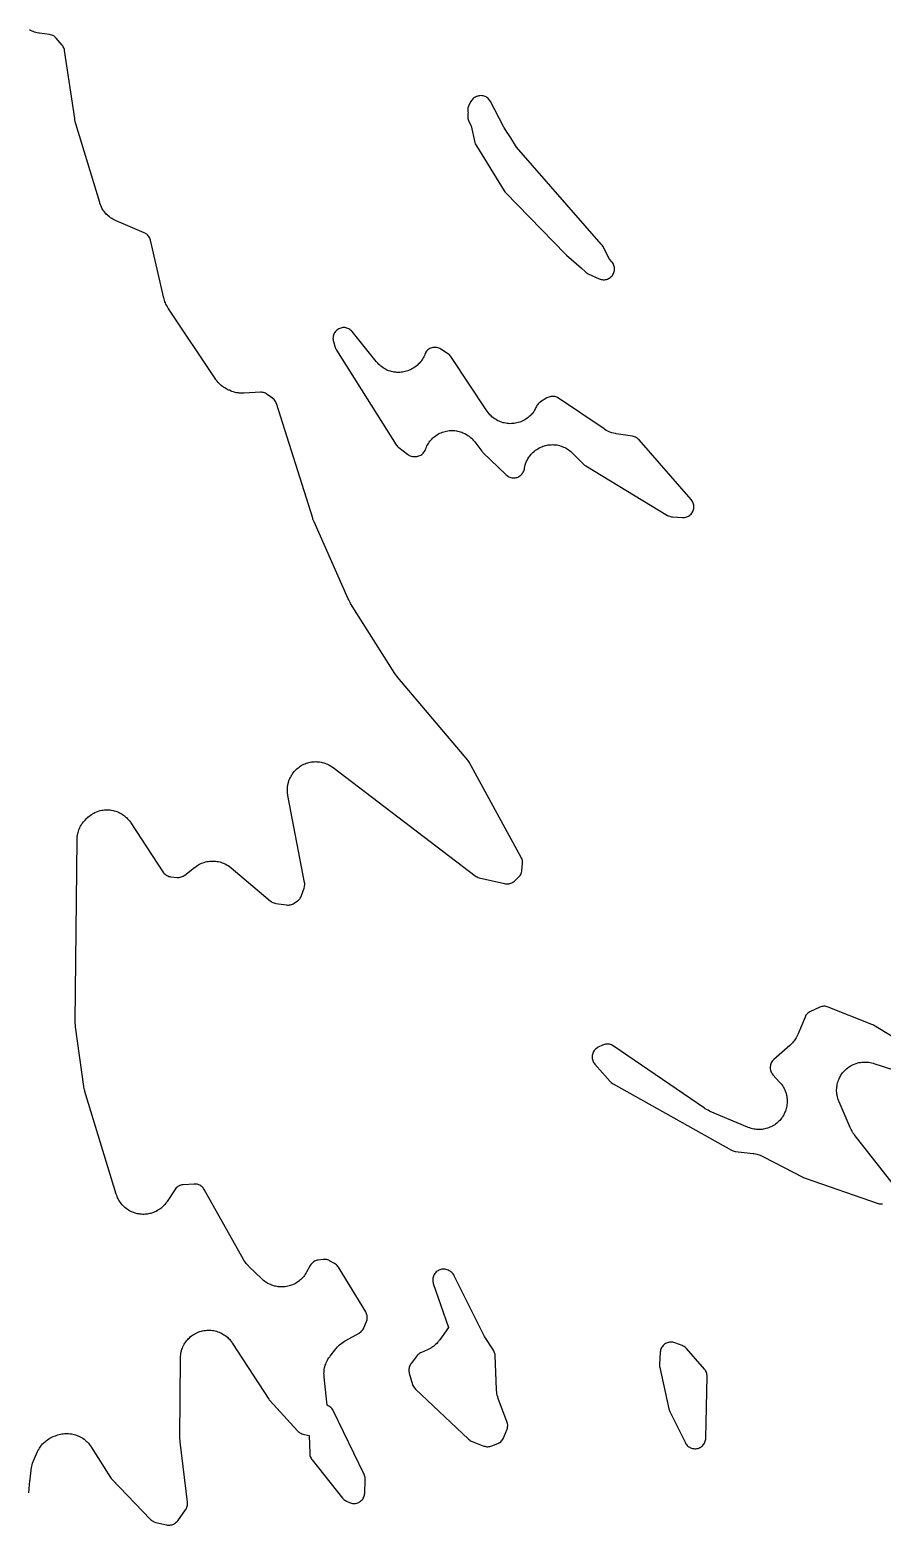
# Model space of a CAD drawing. Header units: millimetres. Extents: x 0 to 194, y 0 to 300.
# Drawn here: x 99.19 to 122.95, y 80.88 to 122.54 of the extents above; entities that cross this region are included whole.
import ezdxf

# ---------------------------------------------------------------- set-up
doc = ezdxf.new("R2010")
doc.units = ezdxf.units.MM
doc.layers.add('CUT', color=7, linetype='CONTINUOUS')

msp = doc.modelspace()

# ---------------------------------------------------------------- linework, layer by layer
at = {"layer": 'CUT'}
for points in [[(99.161, 81.7765), (99.1956, 82.1139), (99.1957, 82.114), (99.1994, 82.1449), (99.2006, 82.1627), (99.2259, 82.4088), (99.229, 82.4327), (99.2365, 82.4803), (99.2465, 82.5274), (99.2559, 82.5622), (99.2709, 82.608), (99.2883, 82.6529), (99.2976, 82.6751), (99.4115, 82.9276), (99.4207, 82.9468), (99.4401, 82.9847), (99.4612, 83.0217), (99.4783, 83.0486), (99.5028, 83.0835), (99.5224, 83.1087), (99.5501, 83.141), (99.5719, 83.1643), (99.6026, 83.1939), (99.6265, 83.2149), (99.6598, 83.2415), (99.6857, 83.2602), (99.7214, 83.2835), (99.7489, 83.2997), (99.7866, 83.3195), (99.8252, 83.3375), (99.8447, 83.3461), (99.908, 83.3721), (99.9287, 83.38), (99.9703, 83.3947), (100.0126, 83.4074), (100.0448, 83.4153), (100.0881, 83.4238), (100.1209, 83.4285), (100.1648, 83.4327), (100.1979, 83.4342), (100.2421, 83.434), (100.2751, 83.4323), (100.3191, 83.4278), (100.3518, 83.4228), (100.3951, 83.4141), (100.4271, 83.4059), (100.4694, 83.3929), (100.5109, 83.3779), (100.5315, 83.3699), (100.5345, 83.3686), (100.5555, 83.3592), (100.597, 83.3392), (100.6375, 83.3172), (100.6669, 83.2991), (100.7049, 83.273), (100.7324, 83.2521), (100.7675, 83.2222), (100.7927, 83.1986), (100.8246, 83.1653), (100.8471, 83.1392), (100.8755, 83.1028), (100.9019, 83.0651), (100.9146, 83.0459), (101.4404, 82.2061), (101.4585, 82.1804), (101.4792, 82.1566), (102.5596, 81.041), (102.5805, 81.0214), (102.6032, 81.0038), (102.6275, 80.9885), (102.6532, 80.9756), (102.6799, 80.9652), (102.7076, 80.9574), (103.0054, 80.8886), (103.0341, 80.8834), (103.0632, 80.8811), (103.0923, 80.8815), (103.1213, 80.8848), (103.1498, 80.8909), (103.1776, 80.8997), (103.2044, 80.9112), (103.23, 80.9253), (103.254, 80.9417), (103.2764, 80.9604), (103.2968, 80.9812), (103.3152, 81.0039), (103.5347, 81.3043), (103.5502, 81.3278), (103.5635, 81.3527), (103.5744, 81.3787), (103.5828, 81.4056), (103.5886, 81.4332), (103.5918, 81.4613), (103.5924, 81.4895), (103.5903, 81.5176), (103.3854, 83.1969), (103.3828, 83.2254), (103.3787, 83.2968), (103.378, 83.3255), (103.391, 85.5191), (103.3917, 85.5412), (103.3941, 85.5854), (103.3988, 85.6294), (103.4038, 85.6622), (103.4128, 85.7056), (103.421, 85.7377), (103.4342, 85.78), (103.4455, 85.8111), (103.4628, 85.8519), (103.4772, 85.8818), (103.4983, 85.9207), (103.5156, 85.949), (103.5404, 85.9856), (103.5604, 86.0121), (103.5888, 86.0461), (103.6112, 86.0705), (103.6428, 86.1015), (103.6675, 86.1236), (103.702, 86.1514), (103.7288, 86.1709), (103.7658, 86.1952), (103.7944, 86.212), (103.8336, 86.2325), (103.8637, 86.2464), (103.9048, 86.263), (103.9361, 86.2739), (103.9786, 86.2864), (104.0108, 86.2941), (104.0543, 86.3023), (104.0872, 86.3069), (104.1313, 86.3108), (104.1644, 86.3121), (104.2087, 86.3116), (104.2418, 86.3097), (104.2858, 86.3049), (104.3185, 86.2996), (104.3619, 86.2905), (104.394, 86.2821), (104.4362, 86.2688), (104.4673, 86.2573), (104.508, 86.2399), (104.5378, 86.2254), (104.5766, 86.2041), (104.6048, 86.1867), (104.6414, 86.1617), (104.6678, 86.1416), (104.7016, 86.1131), (104.726, 86.0906), (104.7569, 86.0589), (104.7788, 86.034), (104.8065, 85.9995), (104.8324, 85.9636), (104.8449, 85.9453), (105.8555, 84.3903), (105.8696, 84.3705), (105.8852, 84.3518), (106.6528, 83.5089), (106.6743, 83.4876), (106.6978, 83.4685), (106.7232, 83.4519), (106.75, 83.438), (106.7782, 83.4268), (106.8073, 83.4186), (106.9811, 83.3786), (106.9969, 82.8779), (106.999, 82.8504), (107.0036, 82.8233), (107.0107, 82.7967), (107.0203, 82.7709), (107.0321, 82.746), (107.0461, 82.7224), (107.0623, 82.7001), (107.9132, 81.6348), (107.9315, 81.6139), (107.9516, 81.5948), (107.9735, 81.5777), (107.9968, 81.5627), (108.0214, 81.5498), (108.1044, 81.5114), (108.1317, 81.5003), (108.16, 81.4919), (108.189, 81.4864), (108.2183, 81.4838), (108.2478, 81.484), (108.2771, 81.4871), (108.306, 81.4931), (108.3341, 81.5019), (108.3613, 81.5135), (108.3872, 81.5276), (108.4115, 81.5442), (108.4341, 81.5631), (108.4548, 81.5842), (108.4733, 81.6072), (108.4894, 81.6318), (108.5031, 81.658), (108.5141, 81.6853), (108.5223, 81.7136), (108.5278, 81.7426), (108.5304, 81.772), (108.5447, 82.1462), (108.5444, 82.1756), (108.5412, 82.2048), (108.5352, 82.2336), (108.5264, 82.2617), (108.5148, 82.2887), (107.6501, 84.0699), (107.6364, 84.0949), (107.6205, 84.1185), (107.6024, 84.1405), (107.5823, 84.1606), (107.5603, 84.1788), (107.5368, 84.1948), (107.5118, 84.2085), (107.4857, 84.2198), (107.4823, 84.2208), (107.399, 85.0049), (107.3972, 85.0264), (107.3947, 85.0695), (107.3943, 85.1127), (107.3955, 85.145), (107.3992, 85.1879), (107.4035, 85.22), (107.4113, 85.2624), (107.4187, 85.2939), (107.4305, 85.3354), (107.4409, 85.366), (107.4566, 85.4062), (107.4699, 85.4357), (107.4894, 85.4742), (107.5054, 85.5023), (107.5285, 85.5387), (107.5534, 85.574), (107.5662, 85.5913), (107.7246, 85.7947), (107.7392, 85.8124), (107.7692, 85.8471), (107.8009, 85.8803), (107.8259, 85.9039), (107.8608, 85.9336), (107.8881, 85.9545), (107.9259, 85.9805), (107.9649, 86.0046), (107.9847, 86.0161), (108.372, 86.2283), (108.3967, 86.2433), (108.4197, 86.2607), (108.441, 86.2802), (108.4603, 86.3017), (108.4775, 86.3249), (108.4923, 86.3497), (108.5047, 86.3757), (108.5776, 86.55), (108.5872, 86.5766), (108.5943, 86.604), (108.5988, 86.6319), (108.6007, 86.6601), (108.5999, 86.6884), (108.5964, 86.7165), (108.5903, 86.7441), (108.5816, 86.771), (108.5705, 86.797), (108.5569, 86.8218), (107.7996, 88.0645), (107.7823, 88.0898), (107.7625, 88.1133), (107.7404, 88.1346), (107.7162, 88.1536), (107.6902, 88.17), (107.5523, 88.2474), (107.5278, 88.2597), (107.5023, 88.2697), (107.476, 88.2774), (107.4492, 88.2826), (107.4219, 88.2853), (107.3946, 88.2856), (107.3673, 88.2834), (107.2347, 88.2664), (107.2071, 88.2615), (107.1801, 88.2541), (107.1538, 88.2442), (107.1286, 88.2318), (107.1047, 88.2172), (107.0822, 88.2004), (107.0614, 88.1816), (107.0425, 88.1609), (107.0255, 88.1385), (107.0108, 88.1147), (106.9074, 87.9289), (106.8964, 87.9103), (106.8735, 87.8735), (106.8489, 87.8378), (106.8292, 87.812), (106.8013, 87.7789), (106.7792, 87.7551), (106.7482, 87.7249), (106.7239, 87.7033), (106.6902, 87.6761), (106.6639, 87.657), (106.6277, 87.6333), (106.5998, 87.6168), (106.5615, 87.5966), (106.532, 87.5828), (106.492, 87.5664), (106.4614, 87.5556), (106.4199, 87.5431), (106.3884, 87.5352), (106.3459, 87.5268), (106.3138, 87.522), (106.2707, 87.5177), (106.2383, 87.516), (106.1949, 87.5159), (106.1625, 87.5174), (106.1194, 87.5214), (106.0872, 87.526), (106.0447, 87.5341), (106.0131, 87.5417), (105.9716, 87.554), (105.9409, 87.5646), (105.9007, 87.5807), (105.8712, 87.5943), (105.8327, 87.6142), (105.8047, 87.6305), (105.7683, 87.6541), (105.7419, 87.673), (105.708, 87.7), (105.6754, 87.7285), (105.6595, 87.7432), (105.3024, 88.0876), (105.287, 88.1031), (105.2572, 88.1349), (105.2289, 88.168), (105.209, 88.1938), (105.184, 88.2295), (105.1608, 88.2664), (105.1497, 88.2851), (104.054, 90.231), (104.039, 90.255), (104.0219, 90.2774), (104.0027, 90.298), (103.9816, 90.3168), (103.9589, 90.3336), (103.9347, 90.3481), (103.9092, 90.3603), (103.8827, 90.37), (103.8554, 90.3772), (103.8276, 90.3818), (103.7994, 90.3838), (103.7712, 90.3831), (103.4651, 90.3612), (103.4348, 90.3575), (103.4051, 90.3507), (103.3761, 90.3409), (103.3484, 90.3282), (103.322, 90.3128), (103.2974, 90.2948), (103.2747, 90.2743), (103.2542, 90.2517), (103.2361, 90.2271), (103.0211, 89.9011), (103.0085, 89.883), (102.9824, 89.8473), (102.9545, 89.8129), (102.9324, 89.7883), (102.9013, 89.7568), (102.8769, 89.7344), (102.8428, 89.7062), (102.8163, 89.6863), (102.7797, 89.6615), (102.7514, 89.6443), (102.7125, 89.6233), (102.6826, 89.609), (102.6418, 89.5918), (102.6107, 89.5805), (102.5684, 89.5675), (102.5363, 89.5593), (102.493, 89.5504), (102.4602, 89.5454), (102.4162, 89.5409), (102.3831, 89.5391), (102.3389, 89.5389), (102.3058, 89.5404), (102.2618, 89.5446), (102.229, 89.5493), (102.1856, 89.5578), (102.1534, 89.5657), (102.111, 89.5784), (102.0798, 89.5894), (102.0389, 89.6062), (102.0089, 89.6202), (101.9698, 89.6409), (101.9413, 89.6579), (101.9045, 89.6823), (101.8778, 89.702), (101.8435, 89.7299), (101.8189, 89.7521), (101.7875, 89.7833), (101.7652, 89.8078), (101.737, 89.8419), (101.7172, 89.8684), (101.6926, 89.9051), (101.6755, 89.9335), (101.6545, 89.9725), (101.6403, 90.0024), (101.6233, 90.0432), (101.6083, 90.0848), (101.6013, 90.1058), (100.7288, 92.9595), (100.7239, 92.9769), (100.7147, 93.0118), (100.707, 93.047), (100.7007, 93.0825), (100.6979, 93.1003), (100.4689, 94.7686), (100.4657, 94.8014), (100.4605, 94.8834), (100.4596, 94.9163), (100.51, 99.9724), (100.5107, 99.9934), (100.5131, 100.0354), (100.5174, 100.0771), (100.5221, 100.1082), (100.5303, 100.1494), (100.5379, 100.18), (100.5499, 100.2202), (100.5603, 100.2499), (100.576, 100.2888), (100.5891, 100.3174), (100.6084, 100.3547), (100.6241, 100.382), (100.6468, 100.4173), (100.665, 100.443), (100.6909, 100.4761), (100.7182, 100.5079), (100.7323, 100.5235), (100.7641, 100.5571), (100.78, 100.5732), (100.8125, 100.6043), (100.8466, 100.6339), (100.8733, 100.6547), (100.9102, 100.6806), (100.9387, 100.6987), (100.978, 100.7208), (101.0083, 100.7359), (101.0496, 100.754), (101.0812, 100.766), (101.1241, 100.7798), (101.1568, 100.7886), (101.2009, 100.7981), (101.2342, 100.8035), (101.279, 100.8085), (101.3128, 100.8106), (101.3579, 100.8111), (101.3917, 100.8098), (101.4366, 100.8058), (101.4701, 100.8011), (101.5144, 100.7926), (101.5472, 100.7846), (101.5904, 100.7718), (101.6223, 100.7605), (101.664, 100.7433), (101.6946, 100.729), (101.7344, 100.7077), (101.7634, 100.6903), (101.8008, 100.6652), (101.8279, 100.645), (101.8627, 100.6163), (101.8876, 100.5935), (101.9193, 100.5614), (101.9419, 100.5362), (101.9702, 100.5011), (101.9967, 100.4646), (102.0096, 100.4461), (102.9027, 99.0801), (102.9203, 99.0559), (102.9401, 99.0337), (102.9621, 99.0135), (102.986, 98.9956), (103.0116, 98.9801), (103.0385, 98.9673), (103.0666, 98.9572), (103.0956, 98.95), (103.1251, 98.9456), (103.3001, 98.9288), (103.3289, 98.9274), (103.3577, 98.9288), (103.3863, 98.933), (103.4143, 98.9399), (103.4415, 98.9494), (103.4677, 98.9615), (103.4925, 98.9761), (103.5159, 98.993), (103.7799, 99.2036), (103.7981, 99.2174), (103.8351, 99.2439), (103.8734, 99.2686), (103.903, 99.2856), (103.9436, 99.3063), (103.9747, 99.3202), (104.0172, 99.3367), (104.0496, 99.3474), (104.0936, 99.3595), (104.1269, 99.3668), (104.1718, 99.3744), (104.2127, 99.3792), (104.2569, 99.3821), (104.2954, 99.3828), (104.3385, 99.3815), (104.3708, 99.379), (104.4136, 99.3735), (104.4454, 99.3679), (104.4875, 99.3584), (104.5187, 99.3498), (104.5597, 99.3363), (104.5899, 99.3247), (104.6294, 99.3074), (104.6583, 99.2929), (104.696, 99.2719), (104.7234, 99.2547), (104.7589, 99.2302), (104.7931, 99.2039), (104.8099, 99.1904), (105.8979, 98.2702), (105.9201, 98.2531), (105.9437, 98.2382), (105.9687, 98.2256), (105.9947, 98.2153), (106.0216, 98.2075), (106.0491, 98.2023), (106.3486, 98.1594), (106.3763, 98.1567), (106.4041, 98.1566), (106.4318, 98.1591), (106.4592, 98.1642), (106.486, 98.1717), (106.5119, 98.1817), (106.5368, 98.1941), (106.5605, 98.2087), (106.6569, 98.2747), (106.6789, 98.2913), (106.6993, 98.3098), (106.7179, 98.3301), (106.7345, 98.3521), (106.7491, 98.3755), (106.7615, 98.4001), (106.7715, 98.4257), (106.8413, 98.6311), (106.8498, 98.6609), (106.8551, 98.6914), (106.8573, 98.7222), (106.8562, 98.7532), (106.852, 98.7838), (106.39, 101.2079), (106.3864, 101.2293), (106.3804, 101.2722), (106.3764, 101.3154), (106.375, 101.3478), (106.3752, 101.3912), (106.3769, 101.4236), (106.3812, 101.4667), (106.386, 101.4988), (106.3945, 101.5413), (106.4024, 101.5728), (106.415, 101.6143), (106.4258, 101.6449), (106.4423, 101.685), (106.4561, 101.7144), (106.4763, 101.7527), (106.4929, 101.7807), (106.5167, 101.8169), (106.5359, 101.8431), (106.5631, 101.8768), (106.5847, 101.9011), (106.615, 101.932), (106.6389, 101.9541), (106.672, 101.982), (106.6979, 102.0017), (106.7336, 102.0262), (106.7612, 102.0433), (106.7991, 102.0643), (106.8282, 102.0787), (106.868, 102.096), (106.8983, 102.1075), (106.9396, 102.1208), (106.9709, 102.1293), (107.0132, 102.1387), (107.0452, 102.1441), (107.0883, 102.1494), (107.1207, 102.1517), (107.164, 102.1528), (107.1964, 102.152), (107.2397, 102.1489), (107.2719, 102.145), (107.3146, 102.1377), (107.3464, 102.1308), (107.3882, 102.1194), (107.4191, 102.1094), (107.4596, 102.0941), (107.4894, 102.0812), (107.5283, 102.062), (107.5567, 102.0463), (107.5936, 102.0235), (107.6293, 101.999), (107.6469, 101.9863), (111.6081, 98.9736), (111.6341, 98.9559), (111.6618, 98.941), (111.6909, 98.9291), (111.7211, 98.9203), (112.4292, 98.7539), (112.4581, 98.7486), (112.4874, 98.7461), (112.5168, 98.7466), (112.546, 98.7498), (112.5747, 98.756), (112.6027, 98.7649), (112.6297, 98.7765), (112.6555, 98.7907), (112.6797, 98.8074), (112.7022, 98.8263), (112.8195, 98.9356), (112.8414, 98.9581), (112.8608, 98.9829), (112.8774, 99.0095), (112.8912, 99.0378), (112.902, 99.0673), (112.9096, 99.0978), (112.914, 99.1289), (112.9299, 99.3103), (112.9311, 99.3396), (112.9293, 99.3689), (112.9248, 99.3979), (112.9174, 99.4263), (112.9072, 99.4538), (112.8944, 99.4802), (111.4432, 102.1399), (111.4272, 102.1659), (111.4087, 102.1901), (109.4533, 104.4972), (109.4339, 104.5218), (109.3876, 104.5848), (109.37, 104.6107), (108.1377, 106.5594), (108.1211, 106.588), (108.0823, 106.6606), (108.0678, 106.6903), (107.1187, 108.8319), (107.1093, 108.8548), (107.0873, 108.9128), (107.0792, 108.9362), (106.067, 112.1299), (106.0558, 112.1597), (106.0415, 112.1882), (106.0242, 112.215), (106.0042, 112.2398), (105.9816, 112.2624), (105.9568, 112.2824), (105.8118, 112.3872), (105.7875, 112.4031), (105.7616, 112.4166), (105.7347, 112.4274), (105.7067, 112.4357), (105.6781, 112.4411), (105.6492, 112.4438), (105.6201, 112.4437), (105.1651, 112.4193), (105.1405, 112.4187), (105.0915, 112.4188), (105.0425, 112.4215), (105.006, 112.4255), (104.9576, 112.4336), (104.9217, 112.4416), (104.8745, 112.4549), (104.8281, 112.4707), (104.8051, 112.4792), (104.7561, 112.4989), (104.7355, 112.5078), (104.6949, 112.5266), (104.6552, 112.5474), (104.6262, 112.5645), (104.5888, 112.5892), (104.5617, 112.609), (104.5269, 112.6373), (104.5019, 112.6597), (104.4701, 112.6913), (104.4475, 112.7161), (104.419, 112.7507), (104.3922, 112.7867), (104.3793, 112.805), (103.0522, 114.7884), (103.0413, 114.8056), (103.0202, 114.8404), (103.0008, 114.8761), (102.9874, 114.9035), (102.9712, 114.9408), (102.9604, 114.9693), (102.9477, 115.0079), (102.9367, 115.0471), (102.9316, 115.0668), (102.5571, 116.6818), (102.5494, 116.7091), (102.5392, 116.7355), (102.5265, 116.7608), (102.5115, 116.7848), (102.4943, 116.8073), (102.4751, 116.8281), (102.4539, 116.847), (102.4311, 116.8638), (102.4068, 116.8783), (102.3813, 116.8905), (101.6025, 117.2184), (101.5825, 117.2274), (101.5429, 117.2464), (101.5043, 117.2673), (101.4761, 117.2843), (101.4397, 117.3089), (101.4134, 117.3286), (101.3796, 117.3566), (101.3553, 117.3788), (101.3243, 117.41), (101.3023, 117.4344), (101.2746, 117.4685), (101.255, 117.495), (101.2307, 117.5315), (101.2139, 117.5598), (101.1933, 117.5986), (101.1793, 117.6284), (101.1625, 117.669), (101.1478, 117.7103), (101.1409, 117.7312), (100.4781, 119.9248), (100.4698, 119.9564), (100.4519, 120.0362), (100.4459, 120.0684), (100.163, 121.9667), (100.1576, 121.994), (100.1497, 122.0206), (100.1395, 122.0464), (100.1268, 122.0712), (100.112, 122.0946), (100.095, 122.1166), (99.9305, 122.3104), (99.9089, 122.3333), (99.8851, 122.3538), (99.8592, 122.3717), (99.8316, 122.3868), (99.8026, 122.3989), (99.7725, 122.4079), (99.7416, 122.4137), (99.4663, 122.4506), (99.4445, 122.454), (99.4011, 122.4621), (99.358, 122.4722), (99.3262, 122.4814), (99.2844, 122.4957), (99.2537, 122.5079), (99.2135, 122.5262), (99.1841, 122.5414)], [(124.0225, 94.0138), (122.7145, 94.8071), (122.6928, 94.819), (122.6701, 94.8292), (121.451, 95.3158), (121.4224, 95.3255), (121.393, 95.3324), (121.363, 95.3362), (121.3328, 95.3371), (121.3027, 95.3348), (121.2729, 95.3296), (121.2438, 95.3214), (121.2157, 95.3103), (120.9573, 95.1929), (120.9324, 95.1801), (120.9088, 95.1651), (120.8867, 95.148), (120.8663, 95.1289), (120.8478, 95.108), (120.8313, 95.0854), (120.8169, 95.0614), (120.8049, 95.0362), (120.6, 94.5499), (120.5917, 94.5314), (120.5742, 94.4947), (120.5551, 94.4588), (120.5396, 94.4325), (120.5173, 94.3985), (120.4995, 94.3738), (120.4742, 94.3419), (120.4542, 94.3189), (120.4262, 94.2895), (120.3969, 94.2613), (120.3819, 94.2475), (119.9371, 93.8575), (119.9158, 93.8369), (119.8966, 93.8142), (119.8798, 93.7898), (119.8654, 93.7638), (119.8537, 93.7366), (119.8448, 93.7083), (119.8387, 93.6792), (119.8354, 93.6497), (119.8352, 93.62), (119.8378, 93.5905), (119.8434, 93.5613), (119.8518, 93.5328), (119.863, 93.5053), (119.8768, 93.4791), (119.8932, 93.4543), (119.9119, 93.4313), (120.0979, 93.2246), (120.1121, 93.2081), (120.1395, 93.1745), (120.1653, 93.1395), (120.1834, 93.1125), (120.2057, 93.0752), (120.221, 93.0465), (120.2396, 93.0073), (120.2521, 92.9773), (120.2669, 92.9364), (120.2764, 92.9053), (120.2872, 92.8633), (120.2937, 92.8314), (120.3003, 92.7885), (120.3038, 92.7561), (120.3062, 92.7128), (120.3065, 92.6803), (120.3048, 92.6369), (120.3019, 92.6045), (120.296, 92.5615), (120.2901, 92.5295), (120.2801, 92.4872), (120.271, 92.456), (120.257, 92.4149), (120.245, 92.3847), (120.2271, 92.3451), (120.2122, 92.3162), (120.1905, 92.2785), (120.173, 92.2512), (120.1478, 92.2158), (120.1277, 92.1902), (120.0992, 92.1575), (120.0767, 92.134), (120.0452, 92.1041), (120.0205, 92.0829), (119.9863, 92.0562), (119.9597, 92.0374), (119.923, 92.0142), (119.8947, 91.9981), (119.856, 91.9785), (119.8263, 91.9652), (119.7859, 91.9494), (119.755, 91.939), (119.7133, 91.9272), (119.6816, 91.9198), (119.6389, 91.9121), (119.6066, 91.9078), (119.5633, 91.9042), (119.5308, 91.9031), (119.4874, 91.9037), (119.4549, 91.9057), (119.4118, 91.9105), (119.3797, 91.9156), (119.3372, 91.9245), (119.3057, 91.9327), (119.2642, 91.9457), (119.2235, 91.9606), (119.2033, 91.9686), (118.1608, 92.4091), (118.1404, 92.4183), (118.1001, 92.4378), (118.0607, 92.4592), (118.0225, 92.4826), (118.0037, 92.4948), (115.4593, 94.2322), (115.4347, 94.2473), (115.4088, 94.26), (115.3817, 94.2702), (115.3538, 94.2776), (115.3253, 94.2824), (115.2965, 94.2844), (115.2676, 94.2836), (115.239, 94.2801), (115.2108, 94.2738), (115.1833, 94.2648), (115.1569, 94.2532), (115.0366, 94.1936), (115.0113, 94.1795), (114.9874, 94.163), (114.9653, 94.1443), (114.9451, 94.1235), (114.927, 94.1009), (114.9111, 94.0767), (114.8977, 94.051), (114.8868, 94.0242), (114.8785, 93.9964), (114.873, 93.968), (114.8702, 93.9392), (114.8702, 93.9102), (114.873, 93.8813), (114.8786, 93.8529), (114.8869, 93.8252), (114.8978, 93.7983), (114.9113, 93.7727), (114.9272, 93.7484), (114.9453, 93.7259), (115.3752, 93.2407), (115.3987, 93.217), (115.4248, 93.196), (115.4531, 93.178), (118.7513, 91.3299), (118.7776, 91.3169), (118.8049, 91.3064), (118.8332, 91.2987), (118.862, 91.2938), (119.3607, 91.2336), (119.3805, 91.2308), (119.4201, 91.2242), (119.4594, 91.2158), (119.4885, 91.2083), (119.5268, 91.1965), (119.5551, 91.1864), (119.5923, 91.1712), (119.6287, 91.1544), (119.6468, 91.1455), (120.7446, 90.5781), (120.7641, 90.5689), (120.7913, 90.5572), (120.8115, 90.5494), (122.8466, 89.8456), (122.8762, 89.837), (122.9066, 89.8315), (122.9374, 89.8292), (122.9683, 89.8301)], [(123.2636, 90.3841), (122.1765, 91.7675), (122.1649, 91.7831), (122.1422, 91.8146), (122.1209, 91.8471), (122.106, 91.8722), (122.0876, 91.9064), (122.0707, 91.9414), (122.0626, 91.9591), (121.7543, 92.675), (121.7459, 92.6958), (121.7303, 92.7377), (121.7167, 92.7804), (121.7082, 92.8129), (121.699, 92.8567), (121.6937, 92.8899), (121.6889, 92.9344), (121.6869, 92.9679), (121.6865, 93.0127), (121.6879, 93.0463), (121.692, 93.0909), (121.6968, 93.1241), (121.7053, 93.1681), (121.7133, 93.2007), (121.7261, 93.2436), (121.7373, 93.2753), (121.7544, 93.3167), (121.7687, 93.3471), (121.7897, 93.3866), (121.807, 93.4154), (121.8319, 93.4527), (121.8519, 93.4796), (121.8804, 93.5142), (121.903, 93.539), (121.9348, 93.5706), (121.9598, 93.593), (121.9946, 93.6213), (122.0216, 93.6411), (122.059, 93.6658), (122.088, 93.6828), (122.1276, 93.7036), (122.1581, 93.7177), (122.1997, 93.7345), (122.2314, 93.7455), (122.2744, 93.758), (122.307, 93.7658), (122.3511, 93.774), (122.3843, 93.7785), (122.429, 93.7823), (122.4625, 93.7834), (122.5073, 93.7828), (122.5408, 93.7806), (122.5853, 93.7755), (122.6185, 93.77), (122.6622, 93.7604), (122.7055, 93.7487), (122.7269, 93.7424), (124.9983, 93.0049)]]:
    msp.add_lwpolyline(points, dxfattribs=at)
for points in [[(111.6256, 119.3391), (111.6413, 119.3106), (112.4168, 118.0604), (112.4353, 118.0339), (112.4566, 118.0094), (114.1246, 116.2938), (114.1339, 116.2847), (114.1468, 116.2725), (114.1564, 116.2638), (114.5739, 115.9026), (114.6746, 115.8057), (114.7004, 115.7835), (114.7286, 115.7644), (114.7588, 115.7486), (115.0689, 115.6079), (115.0959, 115.5972), (115.1239, 115.5891), (115.1525, 115.5838), (115.1815, 115.5813), (115.2106, 115.5817), (115.2396, 115.5848), (115.2681, 115.5907), (115.2959, 115.5994), (115.3227, 115.6107), (115.3483, 115.6246), (115.3724, 115.6409), (115.3949, 115.6594), (115.4154, 115.68), (115.4338, 115.7025), (115.45, 115.7268), (115.4638, 115.7524), (115.475, 115.7793), (115.4835, 115.8071), (115.4893, 115.8356), (115.4923, 115.8646), (115.4925, 115.8937), (115.4899, 115.9227), (115.4845, 115.9513), (115.4763, 115.9792), (115.4655, 116.0062), (115.4521, 116.0321), (115.4362, 116.0565), (115.4181, 116.0793), (115.3503, 116.1563), (115.1635, 116.5112), (115.1454, 116.5411), (115.1241, 116.5687), (112.7652, 119.2724), (112.5985, 119.5312), (112.5249, 119.6454), (112.5203, 119.6527), (112.404, 119.8332), (112.0348, 120.5471), (112.02, 120.5726), (112.0027, 120.5966), (111.9832, 120.6187), (111.9615, 120.6388), (111.938, 120.6567), (111.9129, 120.6722), (111.8863, 120.6851), (111.8587, 120.6954), (111.8301, 120.7029), (111.8009, 120.7075), (111.7715, 120.7093), (111.742, 120.7081), (111.7127, 120.7041), (111.684, 120.6972), (111.6561, 120.6875), (111.6425, 120.682), (111.6153, 120.6694), (111.5894, 120.6542), (111.5652, 120.6364), (111.543, 120.6163), (111.5228, 120.5941), (111.5049, 120.5699), (111.4896, 120.5441), (111.4363, 120.4434), (111.4234, 120.4156), (111.4133, 120.3866), (111.4063, 120.3567), (111.4024, 120.3263), (111.4016, 120.2957), (111.4039, 120.2651), (111.4093, 120.2349), (111.4108, 120.2284), (111.4082, 120.2086), (111.4032, 120.1503), (111.4021, 120.1231), (111.4035, 120.0958), (111.4074, 120.0688), (111.4137, 120.0422), (111.4224, 120.0164), (111.4334, 119.9914), (111.4952, 119.8668), (111.604, 119.4005), (111.6132, 119.3693)], [(107.6959, 114.1137), (107.6806, 114.0883), (107.668, 114.0615), (107.658, 114.0337), (107.6509, 114.005), (107.6466, 113.9757), (107.6452, 113.9461), (107.6467, 113.9166), (107.6511, 113.8873), (107.6584, 113.8587), (107.7091, 113.6937), (107.718, 113.6688), (107.7291, 113.6447), (107.7422, 113.6217), (109.4094, 110.9796), (109.4245, 110.9578), (109.4414, 110.9375), (109.4601, 110.9188), (109.4803, 110.9018), (109.7207, 110.7171), (109.7455, 110.7), (109.7718, 110.6854), (109.7994, 110.6736), (109.8281, 110.6646), (109.8576, 110.6585), (109.8875, 110.6554), (109.9244, 110.6534), (109.9538, 110.6533), (109.9831, 110.656), (110.012, 110.6617), (110.0402, 110.6701), (110.0674, 110.6812), (110.0934, 110.6949), (110.1179, 110.7112), (110.1408, 110.7297), (110.1617, 110.7504), (110.1804, 110.773), (110.1969, 110.7974), (110.2109, 110.8233), (110.2223, 110.8504), (110.2323, 110.8778), (110.2497, 110.9191), (110.2643, 110.9493), (110.2857, 110.9887), (110.3032, 111.0174), (110.3285, 111.0545), (110.3488, 111.0812), (110.3776, 111.1156), (110.4005, 111.1402), (110.4326, 111.1715), (110.4578, 111.1938), (110.4928, 111.2217), (110.5201, 111.2414), (110.5578, 111.2657), (110.5869, 111.2825), (110.6268, 111.303), (110.6574, 111.3168), (110.6992, 111.3332), (110.731, 111.3439), (110.7742, 111.356), (110.8069, 111.3635), (110.8511, 111.3713), (110.8844, 111.3755), (110.9292, 111.3788), (110.9627, 111.3797), (111.0076, 111.3785), (111.0411, 111.376), (111.0856, 111.3705), (111.1187, 111.3646), (111.1624, 111.3547), (111.1947, 111.3456), (111.2372, 111.3313), (111.2685, 111.319), (111.3094, 111.3006), (111.3393, 111.2853), (111.3781, 111.2628), (111.4064, 111.2446), (111.4428, 111.2184), (111.4691, 111.1975), (111.5027, 111.1678), (111.5267, 111.1444), (111.5573, 111.1115), (111.5861, 111.0772), (111.6001, 111.0596), (111.7937, 110.804), (111.8087, 110.7858), (111.825, 110.7689), (112.4767, 110.1427), (112.4988, 110.1234), (112.5228, 110.1063), (112.5483, 110.0917), (112.5751, 110.0797), (112.6029, 110.0703), (112.6316, 110.0637), (112.6607, 110.0599), (112.6901, 110.059), (112.7194, 110.061), (112.7484, 110.0659), (112.7768, 110.0735), (112.8043, 110.0839), (112.8306, 110.097), (112.8556, 110.1125), (112.8789, 110.1305), (112.9003, 110.1506), (112.9197, 110.1727), (112.9368, 110.1966), (112.9515, 110.2221), (112.9636, 110.2488), (112.973, 110.2767), (112.9797, 110.3053), (112.9844, 110.3312), (112.9935, 110.3752), (113.0049, 110.4187), (113.015, 110.4509), (113.0306, 110.493), (113.0439, 110.524), (113.0637, 110.5644), (113.08, 110.5939), (113.1037, 110.6321), (113.1229, 110.6598), (113.1503, 110.6955), (113.1721, 110.7212), (113.2029, 110.7539), (113.2272, 110.7773), (113.2612, 110.8068), (113.2877, 110.8276), (113.3244, 110.8536), (113.3529, 110.8716), (113.392, 110.8938), (113.4221, 110.909), (113.4633, 110.9271), (113.4947, 110.9392), (113.5375, 110.9531), (113.57, 110.962), (113.6139, 110.9716), (113.6472, 110.9771), (113.6919, 110.9823), (113.7255, 110.9845), (113.7705, 110.9852), (113.8041, 110.9841), (113.849, 110.9803), (113.8824, 110.9757), (113.9266, 110.9675), (113.9593, 110.9597), (114.0025, 110.947), (114.0343, 110.936), (114.076, 110.9191), (114.1066, 110.9049), (114.1464, 110.8839), (114.1754, 110.8668), (114.2129, 110.8419), (114.2401, 110.822), (114.2749, 110.7935), (114.3083, 110.7634), (114.3246, 110.7479), (114.6334, 110.4395), (114.6603, 110.4156), (114.6899, 110.3952), (116.9691, 109.0138), (116.995, 108.9998), (117.0222, 108.9884), (117.0503, 108.9798), (117.0791, 108.9739), (117.1084, 108.9708), (117.3906, 108.9556), (117.4198, 108.9554), (117.449, 108.9581), (117.4778, 108.9636), (117.5058, 108.972), (117.533, 108.983), (117.5589, 108.9965), (117.5834, 109.0126), (117.6062, 109.031), (117.6271, 109.0515), (117.6459, 109.0739), (117.6624, 109.0981), (117.6765, 109.1238), (117.688, 109.1507), (117.6969, 109.1786), (117.7029, 109.2072), (117.7062, 109.2363), (117.7066, 109.2656), (117.7042, 109.2948), (117.6989, 109.3236), (117.6908, 109.3517), (117.68, 109.3789), (117.6667, 109.405), (117.6508, 109.4296), (117.6327, 109.4526), (116.1766, 111.1183), (116.1559, 111.1398), (116.1331, 111.1591), (116.1085, 111.176), (116.0823, 111.1904), (116.0549, 111.2022), (116.0264, 111.2111), (115.9971, 111.2172), (115.5426, 111.2884), (115.5183, 111.2929), (115.47, 111.3032), (115.4224, 111.3161), (115.3873, 111.3277), (115.3414, 111.3458), (115.3078, 111.3612), (115.2641, 111.3842), (115.2217, 111.4096), (115.2009, 111.4228), (113.9348, 112.2787), (113.9103, 112.2936), (113.8845, 112.3061), (113.8577, 112.3161), (113.83, 112.3234), (113.8017, 112.3281), (113.7732, 112.3301), (113.7445, 112.3293), (113.7161, 112.3259), (113.6881, 112.3197), (113.6609, 112.3109), (113.6346, 112.2995), (113.6095, 112.2857), (113.4338, 112.1775), (113.4093, 112.1608), (113.3867, 112.1417), (113.366, 112.1204), (113.3475, 112.0973), (113.3314, 112.0724), (113.3178, 112.046), (113.3043, 112.0161), (113.2838, 111.9765), (113.2671, 111.9476), (113.2428, 111.9101), (113.2233, 111.883), (113.1955, 111.8482), (113.1733, 111.8231), (113.1422, 111.7912), (113.1177, 111.7685), (113.0835, 111.7398), (113.0569, 111.7196), (113.0201, 111.6944), (112.9916, 111.677), (112.9524, 111.6556), (112.9223, 111.641), (112.8813, 111.6236), (112.8499, 111.6121), (112.8073, 111.5989), (112.7749, 111.5905), (112.7313, 111.5816), (112.6982, 111.5765), (112.6539, 111.5719), (112.6205, 111.5701), (112.5759, 111.5699), (112.5425, 111.5714), (112.4981, 111.5757), (112.465, 111.5805), (112.4213, 111.5891), (112.3888, 111.5972), (112.3461, 111.6101), (112.3147, 111.6213), (112.2735, 111.6384), (112.2433, 111.6527), (112.2039, 111.6737), (112.1753, 111.691), (112.1383, 111.7158), (112.1115, 111.7358), (112.0771, 111.7642), (112.0524, 111.7867), (112.021, 111.8184), (111.9986, 111.8432), (111.9705, 111.8779), (111.9442, 111.9138), (111.9314, 111.9321), (110.9514, 113.4181), (110.9336, 113.4423), (110.9135, 113.4647), (110.8912, 113.4849), (110.867, 113.5027), (110.6511, 113.6463), (110.6258, 113.6614), (110.5991, 113.674), (110.5713, 113.6838), (110.5427, 113.6909), (110.5135, 113.6951), (110.4841, 113.6965), (110.4546, 113.695), (110.4255, 113.6905), (110.3969, 113.6833), (110.3692, 113.6732), (110.3426, 113.6605), (110.3173, 113.6453), (110.2937, 113.6276), (110.272, 113.6077), (110.2522, 113.5858), (110.2348, 113.562), (110.2198, 113.5366), (110.2073, 113.5099), (110.1918, 113.472), (110.1735, 113.4329), (110.1583, 113.4041), (110.1363, 113.3667), (110.1184, 113.3396), (110.0928, 113.3045), (110.0724, 113.2792), (110.0435, 113.2467), (110.0208, 113.2235), (109.9889, 113.194), (109.964, 113.1731), (109.9295, 113.1468), (109.9027, 113.1283), (109.8658, 113.1055), (109.8373, 113.0897), (109.7984, 113.0705), (109.7686, 113.0576), (109.7279, 113.0422), (109.697, 113.0322), (109.6551, 113.0208), (109.6233, 113.0139), (109.5805, 113.0066), (109.5482, 113.0027), (109.5049, 112.9996), (109.4724, 112.9988), (109.429, 112.9999), (109.3966, 113.0023), (109.3535, 113.0075), (109.3214, 113.013), (109.2791, 113.0224), (109.2477, 113.031), (109.2064, 113.0444), (109.176, 113.0559), (109.1362, 113.0733), (109.107, 113.0877), (109.0691, 113.1088), (109.0415, 113.1259), (109.0057, 113.1506), (108.9799, 113.1703), (108.9467, 113.1983), (108.9229, 113.2205), (108.8925, 113.2515), (108.8637, 113.284), (108.8497, 113.3006), (108.179, 114.1348), (108.1593, 114.1569), (108.1376, 114.177), (108.114, 114.1948), (108.0887, 114.2102), (108.0621, 114.2231), (108.0343, 114.2333), (108.0057, 114.2406), (107.9764, 114.2452), (107.9469, 114.2468), (107.9173, 114.2455), (107.888, 114.2413), (107.8593, 114.2342), (107.8314, 114.2244), (107.8046, 114.2118), (107.7792, 114.1967), (107.7554, 114.1791), (107.7334, 114.1593), (107.7135, 114.1374)], [(111.4967, 83.2218), (111.5238, 83.2099), (111.8522, 83.0848), (111.879, 83.076), (111.9065, 83.0697), (111.9345, 83.0661), (111.9627, 83.0651), (111.9908, 83.0668), (112.0187, 83.0711), (112.046, 83.078), (112.0726, 83.0874), (112.2431, 83.1572), (112.271, 83.1703), (112.2973, 83.1862), (112.3219, 83.2047), (112.3445, 83.2256), (112.3648, 83.2487), (112.3826, 83.2738), (112.3978, 83.3006), (112.4102, 83.3288), (112.4963, 83.5567), (112.5058, 83.5864), (112.5122, 83.6169), (112.5153, 83.6479), (112.5153, 83.679), (112.512, 83.71), (112.5055, 83.7405), (112.4959, 83.7701), (112.2603, 84.385), (112.2522, 84.4081), (112.2372, 84.4546), (112.2248, 84.5019), (112.2174, 84.5377), (112.2102, 84.5861), (112.2056, 84.6347), (112.2039, 84.6591), (112.1663, 85.6047), (112.1641, 85.6316), (112.1593, 85.6582), (112.1523, 85.6843), (112.1429, 85.7097), (112.1312, 85.734), (112.1174, 85.7573), (111.8693, 86.1356), (111.0257, 87.8306), (111.0116, 87.8557), (110.9952, 87.8793), (110.9767, 87.9013), (110.9561, 87.9214), (110.9336, 87.9395), (110.9096, 87.9553), (110.8841, 87.9687), (110.8534, 87.983), (110.8264, 87.9941), (110.7984, 88.0025), (110.7698, 88.0081), (110.7407, 88.0109), (110.7115, 88.0109), (110.6825, 88.008), (110.6539, 88.0023), (110.6259, 87.9939), (110.5989, 87.9828), (110.5731, 87.9691), (110.5488, 87.953), (110.5261, 87.9346), (110.5054, 87.9141), (110.4867, 87.8917), (110.4703, 87.8675), (110.4563, 87.8419), (110.4449, 87.815), (110.4362, 87.7872), (110.4302, 87.7586), (110.427, 87.7296), (110.4266, 87.7004), (110.4291, 87.6713), (110.4343, 87.6426), (110.4424, 87.6146), (110.8611, 86.3843), (110.6208, 86.0455), (110.6086, 86.0292), (110.5836, 85.9971), (110.5571, 85.9662), (110.5362, 85.9439), (110.5071, 85.9155), (110.4843, 85.8952), (110.4527, 85.8695), (110.4281, 85.8513), (110.3943, 85.8286), (110.3682, 85.8128), (110.3325, 85.7932), (110.296, 85.7753), (110.2775, 85.7667), (110.1096, 85.6937), (110.0828, 85.6804), (110.0574, 85.6645), (110.0337, 85.6461), (110.012, 85.6254), (109.9925, 85.6027), (109.8232, 85.3849), (109.8068, 85.3616), (109.7927, 85.3369), (109.781, 85.311), (109.7718, 85.2841), (109.7653, 85.2564), (109.7613, 85.2282), (109.7601, 85.1998), (109.7615, 85.1714), (109.7656, 85.1433), (109.7724, 85.1157), (109.8649, 84.8031), (109.8754, 84.7734), (109.8889, 84.745), (109.9054, 84.7181), (109.9246, 84.6931), (109.9464, 84.6703), (111.4244, 83.2723), (111.4468, 83.2531), (111.471, 83.2362)], [(116.7682, 85.6966), (116.7483, 85.3548), (116.748, 85.3273), (116.7502, 85.3), (116.7549, 85.2729), (117.0096, 84.1168), (117.0159, 84.093), (117.0241, 84.0698), (117.0342, 84.0474), (117.4698, 83.1748), (117.4843, 83.149), (117.5012, 83.1249), (117.5205, 83.1025), (117.5418, 83.082), (117.565, 83.0638), (117.5899, 83.048), (117.6163, 83.0347), (117.6438, 83.024), (117.6723, 83.0161), (117.7014, 83.0111), (117.7308, 83.0089), (117.7603, 83.0096), (117.7896, 83.0132), (117.8184, 83.0197), (117.8464, 83.029), (117.8734, 83.041), (117.8991, 83.0555), (117.9232, 83.0726), (117.9455, 83.0919), (117.9658, 83.1133), (117.9839, 83.1366), (117.9997, 83.1616), (118.0129, 83.188), (118.0234, 83.2156), (118.0312, 83.2441), (118.0361, 83.2732), (118.0382, 83.3026), (118.0736, 85.0262), (118.0728, 85.0538), (118.0696, 85.0813), (118.0639, 85.1083), (118.0556, 85.1347), (118.045, 85.1602), (118.0321, 85.1846), (118.017, 85.2078), (117.9999, 85.2294), (117.5046, 85.7981), (117.4838, 85.8197), (117.461, 85.8391), (117.4364, 85.8561), (117.4101, 85.8706), (117.3826, 85.8824), (117.1719, 85.9605), (117.1438, 85.9694), (117.115, 85.9755), (117.0857, 85.9787), (117.0562, 85.979), (117.0268, 85.9764), (116.9978, 85.971), (116.9695, 85.9627), (116.9422, 85.9517), (116.9161, 85.9381), (116.8914, 85.922), (116.8684, 85.9035), (116.8474, 85.8829), (116.8284, 85.8603), (116.8118, 85.8359), (116.7977, 85.81), (116.7861, 85.7829), (116.7773, 85.7548), (116.7713, 85.7259)]]:
    msp.add_lwpolyline(points, close=True, dxfattribs=at)

doc.saveas('drawing.dxf')
